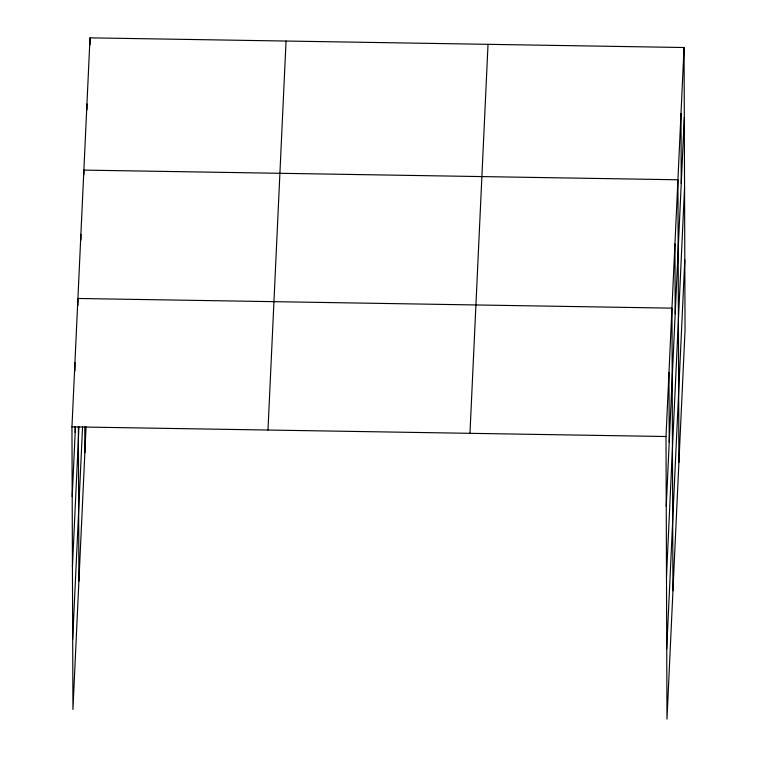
<?xml version="1.0" encoding="UTF-8"?>
<svg xmlns="http://www.w3.org/2000/svg" width="757" height="757" viewBox="0 0 757 757"><rect width="100%" height="100%" fill="white"/><g stroke="black" fill="none" stroke-linecap="round" stroke-linejoin="round"><path stroke-width="1.14" d="M86.071 426.759L72.937 709.479L71.953 426.844L90.017 37.85L684.063 47.521L685.047 330.156L666.983 719.15L665.999 436.515L684.063 47.521M72.199 496.687L75.445 426.674M72.435 566.908L78.946 426.872M72.691 639.258L82.56 426.863M267.987 430.033L286.051 41.039M469.965 433.326L488.028 44.332M666.245 506.357L684.309 117.373M666.491 576.579L684.555 187.594M666.737 648.929L684.801 259.935M71.953 426.844L665.999 436.515M680.988 113.654L681.234 183.497M678.906 462.413L677.922 179.778L83.876 170.107L83.885 174.763M674.941 243.962L675.187 313.814M672.945 590.782L671.961 308.146L77.914 298.476L77.933 305.459M668.98 372.33L669.226 442.183M90.017 37.85L90.036 44.833M86.941 103.974L86.96 109.803M84.775 426.995L84.86 452.743M80.895 234.292L80.914 240.111M78.359 426.834L78.898 581.111M74.934 362.66L74.962 370.807M75.151 426.683L75.18 432.502"/></g></svg>
